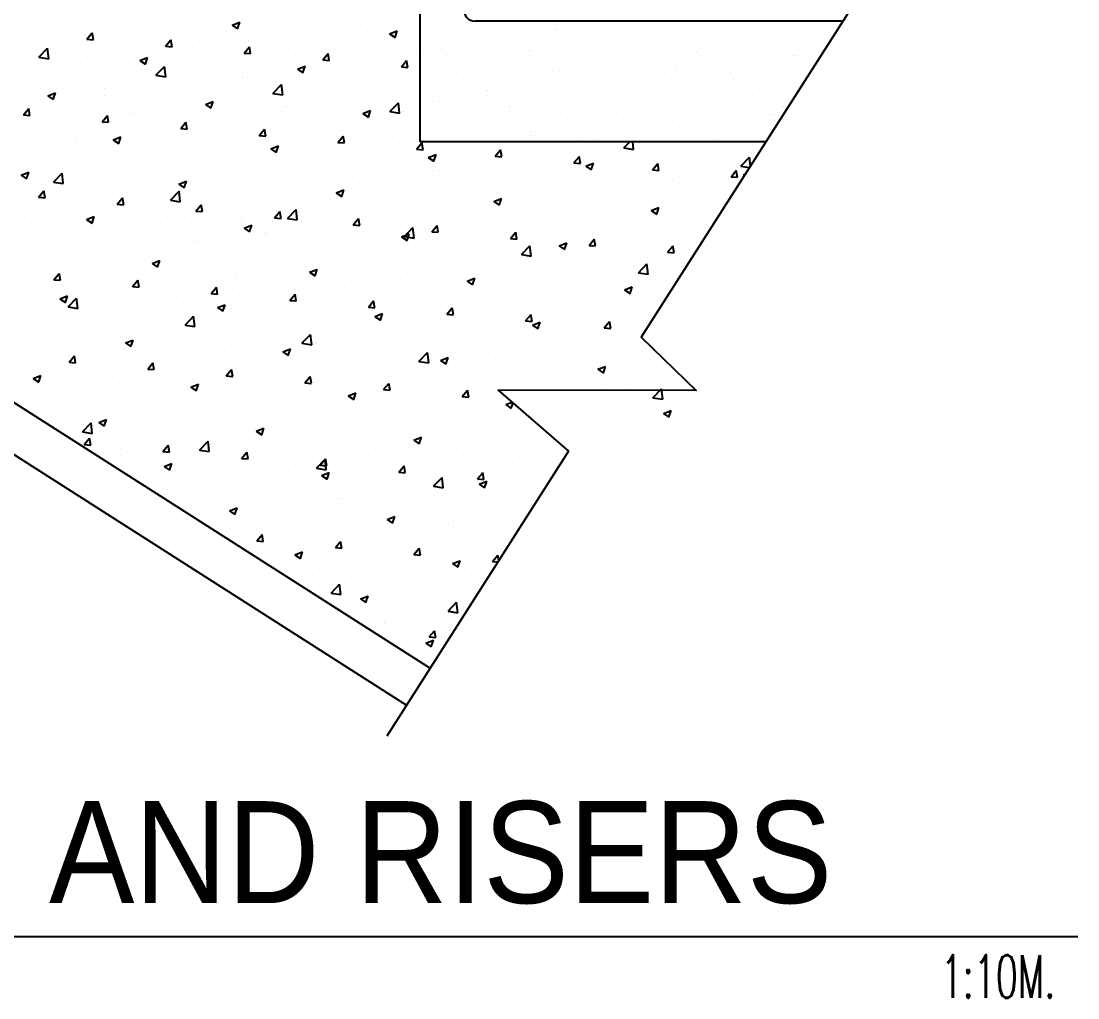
# Model space of a CAD drawing. Extents: x 417906 to 836305, y 43280 to 86914.
# Drawn here: x 418120.856 to 418123.447, y 43437.949 to 43440.345 of the extents above; entities that cross this region are included whole.
import ezdxf
from ezdxf.enums import TextEntityAlignment as Align

# ---------------------------------------------------------------- set-up
doc = ezdxf.new("R2010")
doc.units = 0
doc.header["$MEASUREMENT"] = 0
for name, color, linetype in [('Axisname', 6, 'CONTINUOUS'), ('DIM', 4, 'CONTINUOUS'), ('ELE', 3, 'CONTINUOUS'), ('ST-NO', 7, 'CONTINUOUS'), ('TXT1', 2, 'CONTINUOUS'), ('WALL', 6, 'CONTINUOUS')]:
    doc.layers.add(name, color=color, linetype=linetype)
doc.styles.add('ROMANS', font='ROMANS.shx', dxfattribs={"width": 0.6})
doc.styles.add('TTXT', font='swisse.ttf', dxfattribs={"width": 0.6})

# ---------------------------------------------------------------- blocks, each defined once
blk = doc.blocks.new('*X35')
at = {"layer": 'DIM', "color": 0}
for p, q in [((163.9654, 403.7116), (163.9654, 403.7116)), ((164.5288, 403.7032), (164.5638, 403.7166)), ((164.5288, 403.7032), (164.5537, 403.6864)), ((164.5537, 403.6864), (164.5638, 403.7167)), ((165.0228, 403.7017), (165.0228, 403.7017)), ((165.1168, 403.7037), (165.1168, 403.7037)), ((165.148, 403.7182), (165.148, 403.7182)), ((163.578, 403.6913), (163.578, 403.6913)), ((163.5849, 403.6607), (163.5849, 403.6607)), ((163.6738, 403.6615), (163.6738, 403.6615)), ((163.8417, 403.6959), (163.8417, 403.6959)), ((163.8666, 403.6384), (163.8907, 403.6672)), ((163.8965, 403.6359), (163.8907, 403.6672)), ((164.7071, 403.6601), (164.7071, 403.6601)), ((164.8571, 403.6662), (164.8571, 403.6662)), ((165.2474, 403.6631), (165.2824, 403.6766)), ((165.2474, 403.6631), (165.2723, 403.6463)), ((165.2722, 403.6464), (165.2824, 403.6766)), ((163.805, 403.6306), (163.805, 403.6306)), ((163.8666, 403.6384), (163.8965, 403.6358)), ((164.0719, 403.6193), (164.0719, 403.6193)), ((164.2252, 403.6071), (164.2493, 403.6358)), ((164.2252, 403.6071), (164.2551, 403.6044)), ((164.2551, 403.6045), (164.2493, 403.6359)), ((164.3388, 403.608), (164.3388, 403.608)), ((164.3925, 403.6187), (164.3925, 403.6187)), ((164.5177, 403.6352), (164.5177, 403.6352)), ((164.5838, 403.5757), (164.6079, 403.6044)), ((164.6045, 403.6342), (164.6045, 403.6342)), ((164.6137, 403.5731), (164.6079, 403.6045)), ((165.1111, 403.6134), (165.1111, 403.6134)), ((163.6481, 403.5568), (163.687, 403.5974)), ((163.6481, 403.5568), (163.6926, 403.5499)), ((163.6925, 403.5499), (163.687, 403.5974)), ((164.0768, 403.5771), (164.0768, 403.5771)), ((164.0881, 403.5615), (164.0881, 403.5615)), ((164.1087, 403.5419), (164.1437, 403.5553)), ((164.1336, 403.5252), (164.1437, 403.5554)), ((164.3478, 403.599), (164.3478, 403.599)), ((164.5838, 403.5757), (164.6137, 403.5731)), ((164.6057, 403.5967), (164.6057, 403.5967)), ((164.8195, 403.5634), (164.8195, 403.5634)), ((164.8726, 403.5855), (164.8726, 403.5855)), ((164.9425, 403.5443), (164.9666, 403.573)), ((164.9723, 403.5418), (164.9666, 403.5731)), ((165.1395, 403.5742), (165.1395, 403.5742)), ((165.3674, 403.5724), (165.3674, 403.5724)), ((163.7622, 403.5357), (163.7622, 403.5357)), ((163.8356, 403.5295), (163.8356, 403.5295)), ((163.8874, 403.5522), (163.8874, 403.5522)), ((164.1087, 403.5419), (164.1336, 403.5251)), ((164.1817, 403.474), (164.2207, 403.5146)), ((164.2262, 403.4672), (164.2206, 403.5147)), ((164.528, 403.5133), (164.528, 403.5133)), ((164.8273, 403.5018), (164.8623, 403.5153)), ((164.8521, 403.4851), (164.8623, 403.5154)), ((164.8913, 403.5045), (164.8913, 403.5045)), ((164.9425, 403.5443), (164.9724, 403.5417)), ((165.0165, 403.521), (165.0165, 403.521)), ((165.1107, 403.5372), (165.1107, 403.5372)), ((165.2058, 403.5459), (165.2058, 403.5459)), ((165.3011, 403.5129), (165.3252, 403.5417)), ((165.3011, 403.5129), (165.331, 403.5103)), ((165.331, 403.5104), (165.3252, 403.5417)), ((163.5789, 403.4943), (163.5789, 403.4943)), ((164.1817, 403.474), (164.2262, 403.4671)), ((164.2364, 403.4633), (164.2364, 403.4633)), ((164.5755, 403.4629), (164.5755, 403.4629)), ((164.5985, 403.4677), (164.5985, 403.4677)), ((164.8273, 403.5018), (164.8521, 403.4851)), ((164.851, 403.4997), (164.851, 403.4997)), ((165.231, 403.5037), (165.231, 403.5037)), ((163.9448, 403.4132), (163.9448, 403.4132)), ((164.261, 403.4215), (164.261, 403.4215)), ((164.3418, 403.4325), (164.3418, 403.4325)), ((164.3862, 403.438), (164.3862, 403.438)), ((164.7153, 403.3913), (164.7543, 403.4318)), ((164.7598, 403.3844), (164.7543, 403.4319)), ((164.9394, 403.4536), (164.9394, 403.4536)), ((163.6532, 403.3632), (163.6532, 403.3632)), ((163.6886, 403.3806), (163.7236, 403.3941)), ((163.6886, 403.3806), (163.7135, 403.3638)), ((163.7076, 403.3751), (163.7076, 403.3751)), ((163.7135, 403.3639), (163.7236, 403.3941)), ((163.8295, 403.363), (163.8295, 403.363)), ((163.9452, 403.3799), (163.9452, 403.3799)), ((163.9745, 403.3638), (163.9745, 403.3638)), ((164.0821, 403.395), (164.0821, 403.395)), ((164.6478, 403.4036), (164.6478, 403.4036)), ((164.7153, 403.3913), (164.7598, 403.3844)), ((165.1046, 403.3708), (165.1046, 403.3708)), ((165.3614, 403.406), (165.3614, 403.406)), ((163.5728, 403.3278), (163.5728, 403.3278)), ((163.5773, 403.2937), (163.6014, 403.3224)), ((163.6072, 403.2912), (163.6014, 403.3225)), ((163.6307, 403.3385), (163.6307, 403.3385)), ((163.7559, 403.355), (163.7559, 403.355)), ((164.2414, 403.3525), (164.2414, 403.3525)), ((164.3562, 403.3535), (164.3562, 403.3535)), ((164.4072, 403.3406), (164.4422, 403.354)), ((164.4072, 403.3406), (164.432, 403.3238)), ((164.432, 403.3239), (164.4422, 403.3541)), ((164.5083, 403.3412), (164.5083, 403.3412)), ((164.7753, 403.33), (164.7753, 403.33)), ((164.8449, 403.3333), (164.8449, 403.3333)), ((164.8849, 403.3237), (164.8849, 403.3237)), ((165.0422, 403.3187), (165.0422, 403.3187)), ((165.0743, 403.3487), (165.0743, 403.3487)), ((165.1257, 403.3005), (165.1607, 403.314)), ((165.1506, 403.2838), (165.1607, 403.314)), ((165.249, 403.3085), (165.2879, 403.3491)), ((165.2934, 403.3017), (165.2879, 403.3491)), ((163.5773, 403.2937), (163.6072, 403.2911)), ((163.813, 403.3079), (163.813, 403.3079)), ((163.936, 403.2623), (163.9601, 403.2911)), ((163.9658, 403.2598), (163.9601, 403.2911)), ((164.0646, 403.3035), (164.0646, 403.3035)), ((164.0799, 403.2966), (164.0799, 403.2966)), ((164.3357, 403.2661), (164.3357, 403.2661)), ((164.3469, 403.2854), (164.3469, 403.2854)), ((164.444, 403.2657), (164.444, 403.2657)), ((164.5924, 403.3013), (164.5924, 403.3013)), ((164.6138, 403.2741), (164.6138, 403.2741)), ((164.7598, 403.3073), (164.7598, 403.3073)), ((165.1257, 403.3005), (165.1506, 403.2838)), ((165.1303, 403.2786), (165.1303, 403.2786)), ((165.249, 403.3085), (165.2934, 403.3016)), ((165.3091, 403.3074), (165.3091, 403.3074)), ((163.773, 403.2534), (163.773, 403.2534)), ((163.936, 403.2623), (163.9658, 403.2597)), ((164.076, 403.2286), (164.076, 403.2286)), ((164.1295, 403.2243), (164.1295, 403.2243)), ((164.2546, 403.2408), (164.2546, 403.2408)), ((164.2946, 403.231), (164.3187, 403.2597)), ((164.2946, 403.231), (164.3245, 403.2284)), ((164.3245, 403.2284), (164.3187, 403.2598)), ((164.6532, 403.1996), (164.6773, 403.2283)), ((164.6831, 403.197), (164.6773, 403.2284)), ((164.8387, 403.2286), (164.8387, 403.2286)), ((164.8807, 403.2628), (164.8807, 403.2628)), ((165.1476, 403.2515), (165.1476, 403.2515)), ((165.3553, 403.2395), (165.3553, 403.2395)), ((163.8137, 403.1827), (163.8137, 403.1827)), ((163.8234, 403.1966), (163.8234, 403.1966)), ((163.9871, 403.1793), (164.0221, 403.1928)), ((163.9871, 403.1793), (164.0119, 403.1625)), ((164.0119, 403.1626), (164.0221, 403.1928)), ((164.5471, 403.1785), (164.5471, 403.1785)), ((164.6532, 403.1996), (164.6831, 403.197)), ((165.0118, 403.1682), (165.036, 403.1969)), ((165.0118, 403.1682), (165.0417, 403.1656)), ((165.0417, 403.1657), (165.0359, 403.197)), ((165.0986, 403.2043), (165.0986, 403.2043)), ((165.2586, 403.193), (165.2586, 403.193)), ((165.3837, 403.2095), (165.3837, 403.2095)), ((166.3162, 403.143), (166.3433, 403.1712)), ((166.3606, 403.1361), (166.3566, 403.1712)), ((163.6081, 403.1209), (163.6081, 403.1209)), ((163.6243, 403.1578), (163.6243, 403.1578)), ((164.2555, 403.1285), (164.2555, 403.1285)), ((164.5863, 403.1348), (164.5863, 403.1348)), ((164.7056, 403.1393), (164.7406, 403.1527)), ((164.7056, 403.1393), (164.7305, 403.1225)), ((164.7305, 403.1226), (164.7406, 403.1528)), ((164.7534, 403.1265), (164.7534, 403.1265)), ((164.8389, 403.1668), (164.8389, 403.1668)), ((164.9428, 403.1515), (164.9428, 403.1515)), ((165.3705, 403.1368), (165.3946, 403.1656)), ((165.3705, 403.1368), (165.4004, 403.1342)), ((165.4004, 403.1343), (165.3946, 403.1656)), ((165.7291, 403.1055), (165.7532, 403.1342)), ((165.759, 403.1029), (165.7532, 403.1343)), ((165.8614, 403.1426), (165.8614, 403.1426)), ((165.9844, 403.1305), (165.9844, 403.1305)), ((166.0719, 403.1202), (166.0719, 403.1202)), ((166.3162, 403.143), (166.3607, 403.1361)), ((166.3876, 403.1618), (166.3876, 403.1618)), ((166.6874, 403.1208), (166.6874, 403.1208)), ((163.875, 403.1096), (163.875, 403.1096)), ((163.9639, 403.0784), (163.9639, 403.0784)), ((164.142, 403.0984), (164.142, 403.0984)), ((164.3296, 403.0996), (164.3296, 403.0996)), ((164.4089, 403.0871), (164.4089, 403.0871)), ((164.6282, 403.1101), (164.6282, 403.1101)), ((164.6758, 403.0758), (164.6758, 403.0758)), ((165.3492, 403.0731), (165.3492, 403.0731)), ((165.4242, 403.0992), (165.4592, 403.1127)), ((165.4242, 403.0992), (165.4491, 403.0825)), ((165.449, 403.0825), (165.4592, 403.1127)), ((165.6017, 403.1051), (165.6017, 403.1051)), ((165.6929, 403.0804), (165.6929, 403.0804)), ((165.7291, 403.1055), (165.759, 403.1028)), ((165.7573, 403.0788), (165.7573, 403.0788)), ((165.8825, 403.0953), (165.8825, 403.0953)), ((166.0877, 403.0741), (166.1118, 403.1028)), ((166.0877, 403.0741), (166.1176, 403.0715)), ((166.1176, 403.0715), (166.1118, 403.1029)), ((166.1427, 403.0592), (166.1778, 403.0726)), ((166.1676, 403.0425), (166.1777, 403.0727)), ((166.3958, 403.0707), (166.3958, 403.0707)), ((166.4464, 403.0427), (166.4705, 403.0714)), ((166.4762, 403.0402), (166.4705, 403.0715)), ((166.6243, 403.0808), (166.6243, 403.0808)), ((166.8498, 403.0602), (166.8888, 403.1008)), ((166.881, 403.116), (166.881, 403.116)), ((166.8935, 403.0599), (166.8887, 403.1009)), ((163.5669, 403.0181), (163.6019, 403.0315)), ((163.5918, 403.0013), (163.6019, 403.0316)), ((163.6723, 403.0284), (163.6723, 403.0284)), ((163.7144, 402.987), (163.7533, 403.0275)), ((163.7588, 402.9801), (163.7533, 403.0276)), ((163.8173, 403.0301), (163.8173, 403.0301)), ((163.9979, 403.0271), (163.9979, 403.0271)), ((164.0699, 403.0621), (164.0699, 403.0621)), ((164.1231, 403.0436), (164.1231, 403.0436)), ((164.3125, 403.0685), (164.3125, 403.0685)), ((164.9427, 403.0645), (164.9427, 403.0645)), ((165.0925, 403.0379), (165.0925, 403.0379)), ((165.2096, 403.0533), (165.2096, 403.0533)), ((165.4013, 403.0304), (165.4013, 403.0304)), ((165.4416, 403.0372), (165.4416, 403.0372)), ((165.4765, 403.042), (165.4765, 403.042)), ((165.7434, 403.0307), (165.7434, 403.0307)), ((166.1427, 403.0592), (166.1676, 403.0424)), ((166.3646, 403.0433), (166.3646, 403.0433)), ((166.4464, 403.0427), (166.4763, 403.0401)), ((166.805, 403.0113), (166.8291, 403.0401)), ((166.8349, 403.0088), (166.8291, 403.0401)), ((166.8498, 403.0602), (166.8897, 403.054)), ((163.5669, 403.0181), (163.5918, 403.0013)), ((163.6822, 402.9855), (163.6822, 402.9855)), ((163.7144, 402.987), (163.7588, 402.9801)), ((164.2855, 402.978), (164.3205, 402.9914)), ((164.2855, 402.978), (164.3104, 402.9612)), ((164.3104, 402.9613), (164.3205, 402.9915)), ((164.8328, 403.0004), (164.8328, 403.0004)), ((165.1097, 402.9803), (165.1097, 402.9803)), ((165.127, 402.9958), (165.127, 402.9958)), ((165.2522, 403.0123), (165.2522, 403.0123)), ((165.8554, 402.9761), (165.8554, 402.9761)), ((166.0103, 403.0194), (166.0103, 403.0194)), ((166.1043, 403.0207), (166.1043, 403.0207)), ((166.1121, 403.0113), (166.1121, 403.0113)), ((166.2772, 403.0081), (166.2772, 403.0081)), ((166.3813, 402.9811), (166.3813, 402.9811)), ((166.5442, 402.9969), (166.5442, 402.9969)), ((166.5706, 403.006), (166.5706, 403.006)), ((166.805, 403.0113), (166.8349, 403.0087)), ((166.8111, 402.9856), (166.8111, 402.9856)), ((166.8613, 403.0191), (166.8695, 403.0223)), ((166.8613, 403.0191), (166.8656, 403.0162)), ((163.6467, 402.9176), (163.6708, 402.9464)), ((163.6766, 402.9151), (163.6708, 402.9464)), ((164.248, 402.9042), (164.2869, 402.9448)), ((164.2925, 402.8974), (164.2869, 402.9448)), ((164.3235, 402.9332), (164.3235, 402.9332)), ((164.5802, 402.9684), (164.5802, 402.9684)), ((164.6219, 402.9293), (164.6219, 402.9293)), ((164.8112, 402.9543), (164.8112, 402.9543)), ((164.8181, 402.9302), (164.8181, 402.9302)), ((165.0041, 402.938), (165.0391, 402.9514)), ((165.0041, 402.938), (165.0289, 402.9212)), ((165.0289, 402.9213), (165.0391, 402.9515)), ((165.5957, 402.9386), (165.5957, 402.9386)), ((165.8127, 402.9706), (165.8127, 402.9706)), ((166.2561, 402.9646), (166.2561, 402.9646)), ((163.6467, 402.9176), (163.6766, 402.915)), ((164.0053, 402.8862), (164.0294, 402.915)), ((164.0053, 402.8862), (164.0352, 402.8836)), ((164.0352, 402.8837), (164.0294, 402.915)), ((164.0638, 402.8957), (164.0638, 402.8957)), ((164.248, 402.9042), (164.2925, 402.8973)), ((164.364, 402.8549), (164.3881, 402.8836)), ((164.3938, 402.8523), (164.3881, 402.8837)), ((164.4967, 402.9129), (164.4967, 402.9129)), ((164.5265, 402.8802), (164.5265, 402.8802)), ((165.3431, 402.9066), (165.3431, 402.9066)), ((165.5211, 402.9206), (165.5211, 402.9206)), ((165.6258, 402.8816), (165.6258, 402.8816)), ((165.7226, 402.8979), (165.7576, 402.9114)), ((165.7226, 402.8979), (165.7475, 402.8811)), ((165.7475, 402.8812), (165.7576, 402.9114)), ((165.751, 402.8981), (165.751, 402.8981)), ((165.9403, 402.923), (165.9403, 402.923)), ((166.5868, 402.8957), (166.5868, 402.8957)), ((166.6182, 402.9144), (166.6182, 402.9144)), ((163.7777, 402.8541), (163.7777, 402.8541)), ((163.8113, 402.8637), (163.8113, 402.8637)), ((163.8654, 402.8167), (163.9004, 402.8302)), ((163.8664, 402.8299), (163.8664, 402.8299)), ((163.8903, 402.8), (163.9004, 402.8302)), ((163.9916, 402.8464), (163.9916, 402.8464)), ((164.0446, 402.8429), (164.0446, 402.8429)), ((164.1809, 402.8713), (164.1809, 402.8713)), ((164.2349, 402.8301), (164.2349, 402.8301)), ((164.3115, 402.8316), (164.3115, 402.8316)), ((164.364, 402.8549), (164.3938, 402.8523)), ((164.7226, 402.8235), (164.7467, 402.8522)), ((164.7525, 402.821), (164.7467, 402.8523)), ((164.7816, 402.8214), (164.8206, 402.862)), ((164.8261, 402.8146), (164.8206, 402.8621)), ((164.8267, 402.8339), (164.8267, 402.8339)), ((165.0864, 402.8714), (165.0864, 402.8714)), ((165.2295, 402.8705), (165.2295, 402.8705)), ((165.31, 402.84), (165.31, 402.84)), ((166.106, 402.8449), (166.106, 402.8449)), ((166.2952, 402.8457), (166.2952, 402.8457)), ((166.3586, 402.8769), (166.3586, 402.8769)), ((166.4412, 402.8579), (166.4762, 402.8713)), ((166.4412, 402.8579), (166.4661, 402.8411)), ((166.4661, 402.8412), (166.4762, 402.8714)), ((166.7549, 402.8504), (166.7549, 402.8504)), ((163.6162, 402.7983), (163.6162, 402.7983)), ((163.8654, 402.8167), (163.8903, 402.8)), ((163.8831, 402.787), (163.8831, 402.787)), ((164.5741, 402.8019), (164.5741, 402.8019)), ((164.5784, 402.8203), (164.5784, 402.8203)), ((164.584, 402.7767), (164.619, 402.7901)), ((164.6088, 402.76), (164.619, 402.7902)), ((164.7226, 402.8235), (164.7525, 402.8209)), ((164.7816, 402.8214), (164.8261, 402.8145)), ((164.8453, 402.809), (164.8453, 402.809)), ((164.9379, 402.8205), (164.9379, 402.8205)), ((164.9955, 402.7986), (164.9955, 402.7986)), ((165.0812, 402.7921), (165.1053, 402.8208)), ((165.0812, 402.7921), (165.1111, 402.7895)), ((165.1111, 402.7896), (165.1053, 402.8209)), ((165.1122, 402.7978), (165.1122, 402.7978)), ((165.1207, 402.8151), (165.1207, 402.8151)), ((165.3791, 402.7865), (165.3791, 402.7865)), ((165.4399, 402.7607), (165.464, 402.7895)), ((165.4697, 402.7582), (165.4639, 402.7895)), ((165.8493, 402.8097), (165.8493, 402.8097)), ((166.0036, 402.7956), (166.0036, 402.7956)), ((166.2497, 402.7839), (166.2497, 402.7839)), ((166.4391, 402.8088), (166.4391, 402.8088)), ((163.9433, 402.7801), (163.9433, 402.7801)), ((164.15, 402.7757), (164.15, 402.7757)), ((164.3174, 402.7667), (164.3174, 402.7667)), ((164.4169, 402.7644), (164.4169, 402.7644)), ((164.584, 402.7767), (164.6088, 402.7599)), ((164.6463, 402.7704), (164.6463, 402.7704)), ((164.6797, 402.7571), (164.6797, 402.7571)), ((164.6838, 402.7532), (164.6838, 402.7532)), ((164.9507, 402.7419), (164.9507, 402.7419)), ((165.3025, 402.7367), (165.3375, 402.7501)), ((165.3025, 402.7367), (165.3274, 402.7199)), ((165.3152, 402.7387), (165.3542, 402.7793)), ((165.3152, 402.7387), (165.3597, 402.7318)), ((165.3274, 402.7199), (165.3375, 402.7502)), ((165.337, 402.7402), (165.337, 402.7402)), ((165.3597, 402.7318), (165.3542, 402.7793)), ((165.4399, 402.7607), (165.4697, 402.7581)), ((165.5896, 402.7722), (165.5896, 402.7722)), ((165.6461, 402.7752), (165.6461, 402.7752)), ((165.712, 402.7456), (165.712, 402.7456)), ((165.7985, 402.7294), (165.8226, 402.7581)), ((165.8284, 402.7268), (165.8226, 402.7582)), ((165.913, 402.7639), (165.913, 402.7639)), ((166.1246, 402.7674), (166.1246, 402.7674)), ((166.1799, 402.7526), (166.1799, 402.7526)), ((166.4468, 402.7414), (166.4468, 402.7414)), ((166.6122, 402.7479), (166.6122, 402.7479)), ((163.6517, 402.73), (163.6517, 402.73)), ((163.8052, 402.6972), (163.8052, 402.6972)), ((164.0577, 402.7292), (164.0577, 402.7292)), ((164.3547, 402.7204), (164.3547, 402.7204)), ((164.3652, 402.7156), (164.3652, 402.7156)), ((164.4903, 402.7321), (164.4903, 402.7321)), ((165.0803, 402.705), (165.0803, 402.705)), ((165.2177, 402.7306), (165.2177, 402.7306)), ((165.4204, 402.6955), (165.4204, 402.6955)), ((165.4846, 402.7193), (165.4846, 402.7193)), ((165.6194, 402.7009), (165.6194, 402.7009)), ((165.7515, 402.708), (165.7515, 402.708)), ((165.7985, 402.7294), (165.8284, 402.7268)), ((165.8088, 402.7258), (165.8088, 402.7258)), ((165.8489, 402.6559), (165.8878, 402.6965)), ((165.8933, 402.6491), (165.8878, 402.6966)), ((166.0184, 402.6968), (166.0184, 402.6968)), ((166.0211, 402.6966), (166.0561, 402.71)), ((166.0211, 402.6966), (166.046, 402.6798)), ((166.0459, 402.6799), (166.0561, 402.7101)), ((166.1571, 402.698), (166.1812, 402.7267)), ((166.1571, 402.698), (166.187, 402.6954)), ((166.187, 402.6954), (166.1812, 402.7268)), ((166.2853, 402.6855), (166.2853, 402.6855)), ((166.3525, 402.7105), (166.3525, 402.7105)), ((166.5157, 402.6666), (166.5398, 402.6953)), ((166.5456, 402.6641), (166.5398, 402.6954)), ((163.86, 402.6491), (163.86, 402.6491)), ((164.0494, 402.6741), (164.0494, 402.6741)), ((164.0631, 402.6703), (164.0631, 402.6703)), ((164.8206, 402.6675), (164.8206, 402.6675)), ((165.1288, 402.6455), (165.1288, 402.6455)), ((165.1785, 402.6428), (165.1785, 402.6428)), ((165.4943, 402.6844), (165.4943, 402.6844)), ((165.8432, 402.6432), (165.8432, 402.6432)), ((165.8489, 402.6559), (165.8933, 402.649)), ((166.0999, 402.6784), (166.0999, 402.6784)), ((166.5157, 402.6666), (166.5456, 402.664)), ((166.5522, 402.6742), (166.5522, 402.6742)), ((166.6233, 402.6532), (166.6233, 402.6532)), ((163.6782, 402.6), (163.6782, 402.6)), ((163.7349, 402.6327), (163.7349, 402.6327)), ((163.7715, 402.6203), (163.7715, 402.6203)), ((163.9451, 402.5887), (163.9451, 402.5887)), ((164.1638, 402.6154), (164.1989, 402.6289)), ((164.1638, 402.6154), (164.1887, 402.5987)), ((164.1887, 402.5987), (164.1988, 402.6289)), ((164.3114, 402.6003), (164.3114, 402.6003)), ((164.5681, 402.6355), (164.5681, 402.6355)), ((164.8372, 402.5954), (164.8372, 402.5954)), ((164.8639, 402.6014), (164.8639, 402.6014)), ((164.8824, 402.5754), (164.9174, 402.5888)), ((164.9073, 402.5587), (164.9174, 402.5889)), ((164.9891, 402.6179), (164.9891, 402.6179)), ((165.5835, 402.6058), (165.5835, 402.6058)), ((166.3076, 402.6116), (166.3076, 402.6116)), ((166.3825, 402.5732), (166.4214, 402.6137)), ((166.4269, 402.5663), (166.4214, 402.6138)), ((166.5662, 402.5974), (166.5662, 402.5974)), ((163.7161, 402.5415), (163.7402, 402.5703)), ((163.7161, 402.5415), (163.746, 402.5389)), ((163.746, 402.539), (163.7402, 402.5703)), ((164.0517, 402.5628), (164.0517, 402.5628)), ((164.212, 402.5774), (164.212, 402.5774)), ((164.4789, 402.5662), (164.4789, 402.5662)), ((164.5457, 402.5454), (164.5457, 402.5454)), ((164.5482, 402.5599), (164.5482, 402.5599)), ((164.7458, 402.5549), (164.7458, 402.5549)), ((164.8824, 402.5754), (164.9073, 402.5586)), ((165.0128, 402.5436), (165.0128, 402.5436)), ((165.331, 402.5737), (165.331, 402.5737)), ((165.601, 402.5353), (165.636, 402.5488)), ((165.6258, 402.5186), (165.636, 402.5489)), ((165.993, 402.5702), (165.993, 402.5702)), ((166.1182, 402.5867), (166.1182, 402.5867)), ((166.2746, 402.5474), (166.2746, 402.5474)), ((166.3464, 402.544), (166.3464, 402.544)), ((166.3825, 402.5732), (166.4269, 402.5663)), ((163.7991, 402.5308), (163.7991, 402.5308)), ((164.0747, 402.5102), (164.0988, 402.5389)), ((164.0747, 402.5102), (164.1046, 402.5075)), ((164.1046, 402.5076), (164.0988, 402.5389)), ((164.2336, 402.5184), (164.2336, 402.5184)), ((164.2541, 402.4953), (164.2541, 402.4953)), ((164.3588, 402.5349), (164.3588, 402.5349)), ((164.4333, 402.4788), (164.4574, 402.5075)), ((164.4632, 402.4762), (164.4574, 402.5076)), ((164.8145, 402.501), (164.8145, 402.501)), ((165.0742, 402.5385), (165.0742, 402.5385)), ((165.2797, 402.5323), (165.2797, 402.5323)), ((165.4879, 402.5037), (165.4879, 402.5037)), ((165.5466, 402.521), (165.5466, 402.521)), ((165.601, 402.5353), (165.6258, 402.5186)), ((165.6773, 402.5286), (165.6773, 402.5286)), ((165.8135, 402.5098), (165.8135, 402.5098)), ((165.983, 402.4973), (165.983, 402.4973)), ((166.0804, 402.4985), (166.0804, 402.4985)), ((166.0938, 402.512), (166.0938, 402.512)), ((166.3195, 402.4953), (166.3546, 402.5087)), ((166.3195, 402.4953), (166.3444, 402.4785)), ((166.3444, 402.4786), (166.3545, 402.5088)), ((163.7285, 402.4519), (163.7285, 402.4519)), ((163.7437, 402.4542), (163.7787, 402.4676)), ((163.7437, 402.4542), (163.7686, 402.4374)), ((163.7686, 402.4375), (163.7787, 402.4677)), ((163.7807, 402.4171), (163.8196, 402.4577)), ((163.8251, 402.4103), (163.8196, 402.4578)), ((163.9179, 402.4769), (163.9179, 402.4769)), ((163.9625, 402.4453), (163.9625, 402.4453)), ((164.4333, 402.4788), (164.4632, 402.4762)), ((164.562, 402.469), (164.562, 402.469)), ((164.792, 402.4474), (164.8161, 402.4761)), ((164.792, 402.4474), (164.8219, 402.4448)), ((164.8218, 402.4449), (164.8161, 402.4762)), ((165.0469, 402.4456), (165.0469, 402.4456)), ((165.1506, 402.416), (165.1747, 402.4448)), ((165.1805, 402.4135), (165.1747, 402.4448)), ((165.3627, 402.4872), (165.3627, 402.4872)), ((165.6914, 402.4473), (165.6914, 402.4473)), ((165.8371, 402.4768), (165.8371, 402.4768)), ((166.3473, 402.4872), (166.3473, 402.4872)), ((166.4918, 402.456), (166.4918, 402.456)), ((163.6033, 402.4355), (163.6033, 402.4355)), ((163.7807, 402.4171), (163.8251, 402.4102)), ((164.0456, 402.3963), (164.0456, 402.3963)), ((164.3053, 402.4338), (164.3053, 402.4338)), ((164.4623, 402.4141), (164.4973, 402.4276)), ((164.4623, 402.4141), (164.4872, 402.3973)), ((164.4872, 402.3974), (164.4973, 402.4276)), ((164.7324, 402.4042), (164.7324, 402.4042)), ((164.8576, 402.4207), (164.8576, 402.4207)), ((165.1506, 402.416), (165.1805, 402.4134)), ((165.3249, 402.4073), (165.3249, 402.4073)), ((165.3998, 402.3972), (165.3998, 402.3972)), ((165.5092, 402.3846), (165.5333, 402.4134)), ((165.5391, 402.3821), (165.5333, 402.4134)), ((165.5774, 402.4393), (165.5774, 402.4393)), ((166.176, 402.4144), (166.176, 402.4144)), ((166.3944, 402.4376), (166.3944, 402.4376)), ((163.6709, 402.3952), (163.6709, 402.3952)), ((163.793, 402.3643), (163.793, 402.3643)), ((164.3143, 402.3344), (164.3532, 402.375)), ((164.3587, 402.3275), (164.3532, 402.375)), ((164.4166, 402.3626), (164.4166, 402.3626)), ((165.0682, 402.3721), (165.0682, 402.3721)), ((165.1809, 402.3741), (165.2159, 402.3875)), ((165.1809, 402.3741), (165.2057, 402.3573)), ((165.2057, 402.3574), (165.2159, 402.3876)), ((165.5092, 402.3846), (165.5391, 402.382)), ((165.8615, 402.373), (165.8615, 402.373)), ((165.8679, 402.3533), (165.892, 402.382)), ((165.8679, 402.3533), (165.8977, 402.3507)), ((165.8977, 402.3507), (165.892, 402.3821)), ((165.8994, 402.334), (165.9344, 402.3475)), ((165.9243, 402.3173), (165.9344, 402.3475)), ((165.9867, 402.3895), (165.9867, 402.3895)), ((166.1028, 402.3875), (166.1028, 402.3875)), ((166.2265, 402.3219), (166.2506, 402.3506)), ((166.2564, 402.3193), (166.2506, 402.3507)), ((166.3403, 402.3776), (166.3403, 402.3776)), ((163.5808, 402.3445), (163.5808, 402.3445)), ((163.8477, 402.3332), (163.8477, 402.3332)), ((164.1021, 402.3212), (164.1021, 402.3212)), ((164.1147, 402.3219), (164.1147, 402.3219)), ((164.2273, 402.3377), (164.2273, 402.3377)), ((164.3143, 402.3344), (164.3588, 402.3275)), ((164.3816, 402.3107), (164.3816, 402.3107)), ((164.5559, 402.3026), (164.5559, 402.3026)), ((164.6485, 402.2994), (164.6485, 402.2994)), ((164.8085, 402.3346), (164.8085, 402.3346)), ((165.1082, 402.3472), (165.1082, 402.3472)), ((165.3564, 402.3065), (165.3564, 402.3065)), ((165.5457, 402.3314), (165.5457, 402.3314)), ((165.8112, 402.3375), (165.8112, 402.3375)), ((165.831, 402.3103), (165.831, 402.3103)), ((165.8994, 402.334), (165.9243, 402.3173)), ((166.0878, 402.3456), (166.0878, 402.3456)), ((166.2265, 402.3219), (166.2564, 402.3193)), ((163.597, 402.2547), (163.597, 402.2547)), ((163.6863, 402.2773), (163.6863, 402.2773)), ((163.7863, 402.2797), (163.7863, 402.2797)), ((163.9532, 402.2661), (163.9532, 402.2661)), ((164.0422, 402.2529), (164.0772, 402.2663)), ((164.0422, 402.2529), (164.0671, 402.2361)), ((164.067, 402.2361), (164.0772, 402.2664)), ((164.2201, 402.2548), (164.2201, 402.2548)), ((164.2992, 402.2674), (164.2992, 402.2674)), ((164.8166, 402.2971), (164.8166, 402.2971)), ((164.8479, 402.2516), (164.8869, 402.2922)), ((164.8479, 402.2516), (164.8924, 402.2447)), ((164.8924, 402.2448), (164.8868, 402.2923)), ((164.9154, 402.2881), (164.9154, 402.2881)), ((165.1823, 402.2768), (165.1823, 402.2768)), ((165.2312, 402.29), (165.2312, 402.29)), ((165.4492, 402.2656), (165.4492, 402.2656)), ((165.5196, 402.2874), (165.5196, 402.2874)), ((165.5713, 402.2729), (165.5713, 402.2729)), ((165.7161, 402.2543), (165.7161, 402.2543)), ((166.3603, 402.2588), (166.3603, 402.2588)), ((164.0395, 402.2299), (164.0395, 402.2299)), ((164.487, 402.2435), (164.487, 402.2435)), ((164.525, 402.247), (164.525, 402.247)), ((164.6009, 402.207), (164.6009, 402.207)), ((164.726, 402.2235), (164.726, 402.2235)), ((164.7539, 402.2322), (164.7539, 402.2322)), ((164.7608, 402.2128), (164.7958, 402.2263)), ((164.7608, 402.2128), (164.7856, 402.196)), ((164.7856, 402.1961), (164.7958, 402.2263)), ((164.9154, 402.2484), (164.9154, 402.2484)), ((165.0208, 402.2209), (165.0208, 402.2209)), ((165.0621, 402.2056), (165.0621, 402.2056)), ((165.228, 402.2374), (165.228, 402.2374)), ((165.2877, 402.2097), (165.2877, 402.2097)), ((165.3188, 402.2408), (165.3188, 402.2408)), ((165.3815, 402.1689), (165.4205, 402.2094)), ((165.426, 402.162), (165.4205, 402.2095)), ((166.2499, 402.2317), (166.2499, 402.2317)), ((166.2937, 402.2125), (166.2937, 402.2125)), ((166.3342, 402.2111), (166.3342, 402.2111)), ((163.7855, 402.1654), (163.8096, 402.1942)), ((163.7855, 402.1654), (163.8153, 402.1628)), ((163.7869, 402.1979), (163.7869, 402.1979)), ((163.8153, 402.1629), (163.8095, 402.1942)), ((164.1441, 402.1341), (164.1682, 402.1628)), ((164.174, 402.1315), (164.1682, 402.1629)), ((164.2334, 402.197), (164.2334, 402.197)), ((164.2851, 402.1654), (164.2851, 402.1654)), ((164.8024, 402.1682), (164.8024, 402.1682)), ((164.9364, 402.1873), (164.9364, 402.1873)), ((165.3815, 402.1689), (165.426, 402.162)), ((165.4793, 402.1728), (165.5143, 402.1862)), ((165.4793, 402.1728), (165.5042, 402.156)), ((165.5042, 402.1561), (165.5143, 402.1863)), ((165.5546, 402.1984), (165.5546, 402.1984)), ((165.73, 402.1758), (165.73, 402.1758)), ((165.8215, 402.1871), (165.8215, 402.1871)), ((165.8551, 402.1922), (165.8551, 402.1922)), ((166.3554, 402.1646), (166.3554, 402.1646)), ((163.9418, 402.1469), (163.9418, 402.1469)), ((163.9706, 402.124), (163.9706, 402.124)), ((164.0957, 402.1405), (164.0957, 402.1405)), ((164.1441, 402.1341), (164.174, 402.1314)), ((164.5027, 402.1027), (164.5268, 402.1314)), ((164.5326, 402.1001), (164.5268, 402.1315)), ((164.5498, 402.1361), (164.5498, 402.1361)), ((164.6448, 402.1373), (164.6448, 402.1373)), ((165.2248, 402.1093), (165.2248, 402.1093)), ((165.4142, 402.1342), (165.4142, 402.1342)), ((165.7105, 402.1124), (165.7105, 402.1124)), ((165.825, 402.1439), (165.825, 402.1439)), ((166.1979, 402.1327), (166.2329, 402.1462)), ((166.1979, 402.1327), (166.2228, 402.1159)), ((166.2227, 402.116), (166.2329, 402.1462)), ((163.6221, 402.0916), (163.6571, 402.105)), ((163.6221, 402.0916), (163.6469, 402.0748)), ((163.6469, 402.0749), (163.6571, 402.1051)), ((163.6502, 402.0969), (163.6502, 402.0969)), ((163.6548, 402.0825), (163.6548, 402.0825)), ((163.7483, 402.0791), (163.7483, 402.0791)), ((164.0152, 402.0678), (164.0152, 402.0678)), ((164.0334, 402.0635), (164.0334, 402.0635)), ((164.2931, 402.1009), (164.2931, 402.1009)), ((164.3406, 402.0515), (164.3757, 402.065)), ((164.3532, 402.0872), (164.3532, 402.0872)), ((164.3655, 402.0348), (164.3756, 402.0651)), ((164.5027, 402.1027), (164.5326, 402.1001)), ((164.8613, 402.0713), (164.8854, 402.1)), ((164.8613, 402.0713), (164.8912, 402.0687)), ((164.8912, 402.0688), (164.8854, 402.1001)), ((165.0997, 402.0928), (165.0997, 402.0928)), ((165.22, 402.0399), (165.2441, 402.0687)), ((165.2498, 402.0374), (165.2441, 402.0687)), ((165.3127, 402.0744), (165.3127, 402.0744)), ((165.419, 402.0624), (165.419, 402.0624)), ((165.5653, 402.1064), (165.5653, 402.1064)), ((166.2287, 402.0615), (166.2287, 402.0615)), ((166.3539, 402.078), (166.3539, 402.078)), ((166.5433, 402.103), (166.5433, 402.103)), ((166.5878, 402.0822), (166.5878, 402.0822)), ((163.7809, 402.0314), (163.7809, 402.0314)), ((164.0616, 402.0372), (164.0616, 402.0372)), ((164.2821, 402.0565), (164.2821, 402.0565)), ((164.3406, 402.0515), (164.3655, 402.0348)), ((164.549, 402.0452), (164.549, 402.0452)), ((164.5945, 402.0263), (164.5945, 402.0263)), ((164.7839, 402.0512), (164.7839, 402.0512)), ((164.8159, 402.034), (164.8159, 402.034)), ((165.056, 402.0392), (165.056, 402.0392)), ((165.0592, 402.0115), (165.0942, 402.0249)), ((165.0592, 402.0115), (165.0841, 401.9947)), ((165.0828, 402.0227), (165.0828, 402.0227)), ((165.0841, 401.9948), (165.0942, 402.025)), ((165.1274, 402.0123), (165.1274, 402.0123)), ((165.22, 402.0399), (165.2499, 402.0373)), ((165.3497, 402.0114), (165.3497, 402.0114)), ((165.5786, 402.0086), (165.6027, 402.0373)), ((165.6085, 402.006), (165.6027, 402.0373)), ((166.3282, 402.0447), (166.3282, 402.0447)), ((166.4488, 402.0033), (166.4877, 402.0439)), ((166.4932, 401.9965), (166.4877, 402.044)), ((163.77, 401.9871), (163.77, 401.9871)), ((164.1536, 401.9682), (164.1536, 401.9682)), ((164.4693, 402.0098), (164.4693, 402.0098)), ((164.5438, 401.9697), (164.5438, 401.9697)), ((164.7963, 402.0017), (164.7963, 402.0017)), ((164.8358, 401.9623), (164.8358, 401.9623)), ((165.5786, 402.0086), (165.6085, 402.0059)), ((165.5984, 401.9786), (165.5984, 401.9786)), ((165.6166, 402.0001), (165.6166, 402.0001)), ((165.7236, 401.995), (165.7236, 401.995)), ((165.7778, 401.9715), (165.8067, 401.9826)), ((165.7778, 401.9715), (165.8026, 401.9547)), ((165.8026, 401.9548), (165.8108, 401.9791)), ((166.4174, 401.9663), (166.4174, 401.9663)), ((166.4488, 402.0033), (166.4932, 401.9964)), ((166.5647, 401.9643), (166.5647, 401.9643)), ((163.839, 401.9268), (163.839, 401.9268)), ((163.9642, 401.9433), (163.9642, 401.9433)), ((164.287, 401.9345), (164.287, 401.9345)), ((165.2827, 401.937), (165.2827, 401.937)), ((165.5592, 401.94), (165.5592, 401.94)), ((166.4963, 401.9314), (166.5313, 401.9449)), ((166.4963, 401.9314), (166.5212, 401.9146)), ((166.5212, 401.9147), (166.5313, 401.9449)), ((163.847, 401.8473), (163.8859, 401.8879)), ((163.8914, 401.8405), (163.8859, 401.888)), ((163.9205, 401.8903), (163.9555, 401.9037)), ((163.9205, 401.8903), (163.9454, 401.8735)), ((163.9454, 401.8736), (163.9555, 401.9038)), ((164.0273, 401.897), (164.0273, 401.897)), ((164.5442, 401.9122), (164.5442, 401.9122)), ((164.9681, 401.8956), (164.9681, 401.8956)), ((165.0499, 401.8727), (165.0499, 401.8727)), ((165.0933, 401.9121), (165.0933, 401.9121)), ((165.3066, 401.908), (165.3066, 401.908)), ((166.4117, 401.9058), (166.4117, 401.9058)), ((163.7748, 401.865), (163.7748, 401.865)), ((163.847, 401.8473), (163.8914, 401.8404)), ((163.8548, 401.7893), (163.8789, 401.8181)), ((163.8847, 401.7868), (163.8789, 401.8181)), ((164.2526, 401.8622), (164.2526, 401.8622)), ((164.463, 401.8291), (164.463, 401.8291)), ((164.6391, 401.8502), (164.6741, 401.8637)), ((164.6391, 401.8502), (164.664, 401.8335)), ((164.6523, 401.854), (164.6523, 401.854)), ((164.664, 401.8335), (164.6741, 401.8637)), ((164.7902, 401.8353), (164.7902, 401.8353)), ((165.3577, 401.8102), (165.3927, 401.8236)), ((165.3825, 401.7935), (165.3927, 401.8237)), ((165.7814, 401.8228), (165.7814, 401.8228)), ((163.8548, 401.7893), (163.8847, 401.7867)), ((163.9178, 401.8123), (163.9178, 401.8123)), ((163.961, 401.8121), (163.961, 401.8121)), ((164.022, 401.771), (164.022, 401.771)), ((164.1847, 401.801), (164.1847, 401.801)), ((164.2135, 401.758), (164.2376, 401.7867)), ((164.2433, 401.7554), (164.2376, 401.7868)), ((164.3378, 401.8126), (164.3378, 401.8126)), ((164.3806, 401.7646), (164.4195, 401.8051)), ((164.425, 401.7577), (164.4195, 401.8052)), ((164.4516, 401.7897), (164.4516, 401.7897)), ((164.5377, 401.8033), (164.5377, 401.8033)), ((164.7185, 401.7785), (164.7185, 401.7785)), ((165.3577, 401.8102), (165.3825, 401.7934)), ((165.4669, 401.7814), (165.4669, 401.7814)), ((165.5531, 401.7735), (165.5531, 401.7735)), ((165.5921, 401.7978), (165.5921, 401.7978)), ((165.6899, 401.8141), (165.6899, 401.8141)), ((165.8128, 401.811), (165.8128, 401.811)), ((164.0213, 401.7306), (164.0213, 401.7306)), ((164.0232, 401.7451), (164.0232, 401.7451)), ((164.2135, 401.758), (164.2433, 401.7553)), ((164.281, 401.768), (164.281, 401.768)), ((164.2901, 401.7338), (164.2901, 401.7338)), ((164.3806, 401.7646), (164.425, 401.7577)), ((164.5571, 401.7226), (164.5571, 401.7226)), ((164.5721, 401.7266), (164.5962, 401.7553)), ((164.5721, 401.7266), (164.602, 401.724)), ((164.602, 401.724), (164.5962, 401.7554)), ((164.9142, 401.6818), (164.9531, 401.7224)), ((164.9307, 401.6952), (164.9548, 401.7239)), ((164.9587, 401.675), (164.9531, 401.7224)), ((164.9606, 401.6927), (164.9548, 401.724)), ((164.9855, 401.7672), (164.9855, 401.7672)), ((165.1511, 401.7398), (165.1511, 401.7398)), ((165.2524, 401.7559), (165.2524, 401.7559)), ((165.3006, 401.7415), (165.3006, 401.7415)), ((165.3983, 401.7641), (165.3983, 401.7641)), ((165.5193, 401.7446), (165.5193, 401.7446)), ((165.7862, 401.7333), (165.7862, 401.7333)), ((164.219, 401.689), (164.254, 401.7024)), ((164.219, 401.689), (164.2439, 401.6722)), ((164.2438, 401.6723), (164.254, 401.7025)), ((164.824, 401.7113), (164.824, 401.7113)), ((164.8366, 401.6984), (164.8366, 401.6984)), ((164.9142, 401.6818), (164.9587, 401.6749)), ((164.9307, 401.6952), (164.9606, 401.6926)), ((164.9618, 401.7149), (164.9618, 401.7149)), ((165.0438, 401.7063), (165.0438, 401.7063)), ((165.0909, 401.7), (165.0909, 401.7)), ((165.1067, 401.714), (165.1067, 401.714)), ((165.2894, 401.6638), (165.3135, 401.6926)), ((165.3192, 401.6613), (165.3134, 401.6926)), ((165.3578, 401.6887), (165.3578, 401.6887)), ((165.6247, 401.6775), (165.6247, 401.6775)), ((165.8097, 401.7043), (165.8097, 401.7043)), ((164.3314, 401.6319), (164.3314, 401.6319)), ((164.5208, 401.6568), (164.5208, 401.6568)), ((164.5316, 401.6368), (164.5316, 401.6368)), ((164.7841, 401.6688), (164.7841, 401.6688)), ((164.8151, 401.664), (164.8151, 401.664)), ((164.9376, 401.6489), (164.9726, 401.6624)), ((164.9376, 401.6489), (164.9624, 401.6322)), ((164.9624, 401.6322), (164.9725, 401.6624)), ((165.2894, 401.6638), (165.3192, 401.6612)), ((165.4478, 401.599), (165.4868, 401.6396)), ((165.4923, 401.5922), (165.4868, 401.6397)), ((165.5181, 401.6543), (165.5181, 401.6543)), ((165.648, 401.6325), (165.6721, 401.6612)), ((165.648, 401.6325), (165.6779, 401.6298)), ((165.6499, 401.6256), (165.6499, 401.6256)), ((165.6779, 401.6299), (165.6721, 401.6613)), ((165.8067, 401.6446), (165.8067, 401.6446)), ((165.8916, 401.6662), (165.8916, 401.6662)), ((165.9657, 401.6671), (165.9657, 401.6671)), ((164.2063, 401.6154), (164.2063, 401.6154)), ((164.2749, 401.6016), (164.2749, 401.6016)), ((164.5235, 401.6139), (164.5235, 401.6139)), ((165.2265, 401.6042), (165.2265, 401.6042)), ((165.3354, 401.5842), (165.3354, 401.5842)), ((165.4478, 401.599), (165.4923, 401.5921)), ((165.4605, 401.6006), (165.4605, 401.6006)), ((165.547, 401.6071), (165.547, 401.6071)), ((165.6561, 401.6089), (165.6911, 401.6223)), ((165.6561, 401.6089), (165.681, 401.5921)), ((165.681, 401.5922), (165.6911, 401.6224)), ((164.2319, 401.5638), (164.2319, 401.5638)), ((164.3522, 401.5356), (164.3522, 401.5356)), ((164.9349, 401.5542), (164.9349, 401.5542)), ((165.0196, 401.5426), (165.0196, 401.5426)), ((165.0378, 401.5399), (165.0378, 401.5399)), ((165.2945, 401.5751), (165.2945, 401.5751)), ((164.5174, 401.4877), (164.5524, 401.5011)), ((164.5174, 401.4877), (164.5423, 401.4709)), ((164.5423, 401.471), (164.5524, 401.5012)), ((164.6191, 401.5243), (164.6191, 401.5243)), ((164.6433, 401.5041), (164.6433, 401.5041)), ((164.7051, 401.5012), (164.7051, 401.5012)), ((164.7781, 401.5024), (164.7781, 401.5024)), ((164.8302, 401.5176), (164.8302, 401.5176)), ((164.886, 401.513), (164.886, 401.513)), ((165.1529, 401.5017), (165.1529, 401.5017)), ((165.4198, 401.4905), (165.4198, 401.4905)), ((164.3893, 401.4596), (164.3893, 401.4596)), ((164.5255, 401.4704), (164.5255, 401.4704)), ((165.236, 401.4476), (165.271, 401.4611)), ((165.236, 401.4476), (165.2609, 401.4308)), ((165.2609, 401.4309), (165.271, 401.4611)), ((165.5409, 401.4406), (165.5409, 401.4406)), ((165.6867, 401.4792), (165.6867, 401.4792)), ((165.7091, 401.4793), (165.7091, 401.4793)), ((165.8006, 401.4781), (165.8006, 401.4781)), ((165.8341, 401.4699), (165.8341, 401.4699)), ((165.2038, 401.3869), (165.2038, 401.3869)), ((165.2884, 401.4086), (165.2884, 401.4086)), ((165.329, 401.4034), (165.329, 401.4034)), ((165.4175, 401.4292), (165.4175, 401.4292)), ((165.5184, 401.4284), (165.5184, 401.4284)), ((164.6415, 401.3505), (164.6656, 401.3792)), ((164.6415, 401.3505), (164.6714, 401.3479)), ((164.6713, 401.3479), (164.6656, 401.3793)), ((164.772, 401.3359), (164.772, 401.3359)), ((164.8881, 401.3454), (164.8881, 401.3454)), ((165.0001, 401.3191), (165.0242, 401.3478)), ((165.03, 401.3166), (165.0242, 401.3479)), ((165.0317, 401.3734), (165.0317, 401.3734)), ((165.1259, 401.3792), (165.1259, 401.3792)), ((164.6987, 401.3204), (164.6987, 401.3204)), ((164.8159, 401.2864), (164.8509, 401.2998)), ((164.8343, 401.3291), (164.8343, 401.3291)), ((164.8408, 401.2696), (164.8509, 401.2999)), ((165.0001, 401.3191), (165.03, 401.3165)), ((165.3587, 401.2877), (165.3828, 401.3165)), ((165.3587, 401.2877), (165.3886, 401.2851)), ((165.3886, 401.2852), (165.3828, 401.3165)), ((164.7886, 401.2575), (164.7886, 401.2575)), ((164.8159, 401.2864), (164.8408, 401.2696)), ((165.0555, 401.2462), (165.0555, 401.2462)), ((165.2823, 401.2422), (165.2823, 401.2422)), ((165.5345, 401.2463), (165.5695, 401.2597)), ((165.5345, 401.2463), (165.5593, 401.2295)), ((165.5349, 401.2742), (165.5349, 401.2742)), ((165.5593, 401.2296), (165.5695, 401.2598)), ((165.7026, 401.2727), (165.7026, 401.2727)), ((165.7174, 401.2564), (165.7415, 401.2851)), ((165.7174, 401.2564), (165.7415, 401.2542)), ((165.7459, 401.2611), (165.7414, 401.2852)), ((165.0256, 401.207), (165.0256, 401.207)), ((165.1975, 401.2062), (165.1975, 401.2062)), ((165.3224, 401.235), (165.3224, 401.235)), ((165.3868, 401.2312), (165.3868, 401.2312)), ((165.5893, 401.2237), (165.5893, 401.2237)), ((164.894, 401.1904), (164.894, 401.1904)), ((164.9805, 401.112), (165.0194, 401.1526)), ((165.0249, 401.1051), (165.0194, 401.1526)), ((165.0723, 401.1897), (165.0723, 401.1897)), ((165.161, 401.1791), (165.161, 401.1791)), ((165.4279, 401.1678), (165.4279, 401.1678)), ((165.6884, 401.181), (165.6884, 401.181)), ((164.9805, 401.112), (165.025, 401.1051)), ((165.1143, 401.085), (165.1494, 401.0985)), ((165.1392, 401.0683), (165.1493, 401.0986)), ((165.3968, 401.1309), (165.3968, 401.1309)), ((165.5288, 401.1077), (165.5288, 401.1077)), ((165.1052, 401.0809), (165.1052, 401.0809)), ((165.1143, 401.085), (165.1392, 401.0683)), ((165.2762, 401.0757), (165.2762, 401.0757)), ((165.5141, 401.0292), (165.5531, 401.0698)), ((165.5586, 401.0224), (165.553, 401.0699)), ((165.5711, 401.0755), (165.5711, 401.0755)), ((165.0195, 401.0405), (165.0195, 401.0405)), ((165.0659, 401.009), (165.0659, 401.009)), ((165.2553, 401.0339), (165.2553, 401.0339)), ((165.5141, 401.0292), (165.5586, 401.0223)), ((165.5166, 401.0211), (165.5166, 401.0211)), ((165.223, 400.9808), (165.223, 400.9808)), ((165.2251, 400.9711), (165.2251, 400.9711)), ((165.4899, 400.9695), (165.4899, 400.9695)), ((165.2702, 400.9093), (165.2702, 400.9093)), ((165.4281, 400.9116), (165.4522, 400.9404)), ((165.4281, 400.9116), (165.458, 400.909)), ((165.458, 400.9091), (165.4522, 400.9404)), ((165.5227, 400.9413), (165.5227, 400.9413)), ((165.4128, 400.8837), (165.4478, 400.8972)), ((165.4128, 400.8837), (165.4377, 400.867)), ((165.4377, 400.867), (165.4478, 400.8972)), ((165.4395, 400.8783), (165.4395, 400.8783)), ((165.416, 400.7961), (165.416, 400.7961))]:
    blk.add_line(p, q, dxfattribs=at)
blk = doc.blocks.new('*X34')
at = {"layer": 'DIM', "color": 0}
for p, q in [((166.139, 403.6989), (166.139, 403.6989)), ((166.191, 403.7057), (166.191, 403.7057)), ((166.2723, 403.7164), (166.2723, 403.7164)), ((166.5408, 403.6975), (166.5408, 403.6975)), ((166.8026, 403.7009), (166.8026, 403.7009)), ((167.0584, 403.6996), (167.0584, 403.6996)), ((165.4831, 403.676), (165.4831, 403.676)), ((165.7531, 403.6857), (165.7531, 403.6857)), ((165.7851, 403.6789), (165.7851, 403.6789)), ((165.8035, 403.662), (165.8035, 403.662)), ((165.8698, 403.6634), (165.8698, 403.6634)), ((165.9218, 403.6703), (165.9218, 403.6703)), ((166.0031, 403.681), (166.0031, 403.681)), ((166.0149, 403.689), (166.0149, 403.689)), ((166.1912, 403.6701), (166.1912, 403.6701)), ((166.2707, 403.6878), (166.2707, 403.6878)), ((166.5913, 403.6666), (166.5913, 403.6666)), ((166.6097, 403.6498), (166.6097, 403.6498)), ((166.9973, 403.6578), (166.9973, 403.6578)), ((165.4648, 403.6101), (165.4648, 403.6101)), ((165.6006, 403.628), (165.6006, 403.628)), ((165.6527, 403.6349), (165.6527, 403.6349)), ((165.6723, 403.6088), (165.6723, 403.6088)), ((165.734, 403.6456), (165.734, 403.6456)), ((165.9837, 403.6093), (165.9837, 403.6093)), ((166.2952, 403.6099), (166.2952, 403.6099)), ((166.6066, 403.6104), (166.6066, 403.6104)), ((166.918, 403.611), (166.918, 403.611)), ((166.9378, 403.6071), (166.9378, 403.6071)), ((167.1995, 403.6104), (167.1995, 403.6104)), ((167.2294, 403.6116), (167.2294, 403.6116)), ((165.4031, 403.5813), (165.4031, 403.5813)), ((165.4845, 403.5912), (165.4845, 403.5912)), ((165.5029, 403.5743), (165.5029, 403.5743)), ((165.6242, 403.5868), (165.6242, 403.5868)), ((165.7145, 403.5819), (165.7145, 403.5819)), ((165.88, 403.5855), (165.88, 403.5855)), ((165.8905, 403.5823), (165.8905, 403.5823)), ((166.0259, 403.5825), (166.0259, 403.5825)), ((166.1501, 403.5953), (166.1501, 403.5953)), ((166.2907, 403.5789), (166.2907, 403.5789)), ((166.3091, 403.562), (166.3091, 403.562)), ((166.3373, 403.583), (166.3373, 403.583)), ((166.4119, 403.5986), (166.4119, 403.5986)), ((166.6487, 403.5836), (166.6487, 403.5836)), ((166.6677, 403.5974), (166.6677, 403.5974)), ((166.6967, 403.57), (166.6967, 403.57)), ((166.9602, 403.5841), (166.9602, 403.5841)), ((167.0387, 403.5584), (167.0387, 403.5584)), ((167.0907, 403.5653), (167.0907, 403.5653)), ((167.0969, 403.5666), (167.0969, 403.5666)), ((167.172, 403.576), (167.172, 403.576)), ((166.5471, 403.5048), (166.5471, 403.5048)), ((166.6337, 403.5051), (166.6337, 403.5051)), ((166.7695, 403.523), (166.7695, 403.523)), ((166.8089, 403.5082), (166.8089, 403.5082)), ((166.8216, 403.5298), (166.8216, 403.5298)), ((166.9029, 403.5405), (166.9029, 403.5405)), ((167.0647, 403.507), (167.0647, 403.507)), ((167.1153, 403.5497), (167.1153, 403.5497)), ((165.4894, 403.4833), (165.4894, 403.4833)), ((165.5549, 403.4846), (165.5549, 403.4846)), ((165.5899, 403.4946), (165.5899, 403.4946)), ((165.7594, 403.493), (165.7594, 403.493)), ((165.8663, 403.4852), (165.8663, 403.4852)), ((165.9901, 403.4911), (165.9901, 403.4911)), ((166.0085, 403.4742), (166.0085, 403.4742)), ((166.0212, 403.4963), (166.0212, 403.4963)), ((166.1777, 403.4857), (166.1777, 403.4857)), ((166.277, 403.4951), (166.277, 403.4951)), ((166.2832, 403.459), (166.2832, 403.459)), ((166.3645, 403.4697), (166.3645, 403.4697)), ((166.3961, 403.4823), (166.3961, 403.4823)), ((166.4891, 403.4863), (166.4891, 403.4863)), ((166.5003, 403.4875), (166.5003, 403.4875)), ((166.5524, 403.4944), (166.5524, 403.4944)), ((166.7963, 403.4788), (166.7963, 403.4788)), ((166.8005, 403.4869), (166.8005, 403.4869)), ((166.8147, 403.4619), (166.8147, 403.4619)), ((167.112, 403.4874), (167.112, 403.4874)), ((165.962, 403.4167), (165.962, 403.4167)), ((166.014, 403.4235), (166.014, 403.4235)), ((166.0953, 403.4342), (166.0953, 403.4342)), ((166.2312, 403.4521), (166.2312, 403.4521)), ((166.9441, 403.4144), (166.9441, 403.4144)), ((165.557, 403.3634), (165.557, 403.3634)), ((165.6305, 403.3941), (165.6305, 403.3941)), ((165.6895, 403.4033), (165.6895, 403.4033)), ((165.6928, 403.3812), (165.6928, 403.3812)), ((165.7079, 403.3865), (165.7079, 403.3865)), ((165.7449, 403.3881), (165.7449, 403.3881)), ((165.8262, 403.3988), (165.8262, 403.3988)), ((165.8863, 403.3928), (165.8863, 403.3928)), ((166.0955, 403.3945), (166.0955, 403.3945)), ((166.1564, 403.4026), (166.1564, 403.4026)), ((166.4182, 403.4059), (166.4182, 403.4059)), ((166.4957, 403.3911), (166.4957, 403.3911)), ((166.5141, 403.3742), (166.5141, 403.3742)), ((166.674, 403.4047), (166.674, 403.4047)), ((166.6873, 403.36), (166.6873, 403.36)), ((166.9017, 403.3822), (166.9017, 403.3822)), ((166.9987, 403.3606), (166.9987, 403.3606)), ((165.3889, 403.3156), (165.3889, 403.3156)), ((165.4236, 403.3458), (165.4236, 403.3458)), ((165.4417, 403.3578), (165.4417, 403.3578)), ((165.4757, 403.3526), (165.4757, 403.3526)), ((165.4838, 403.3309), (165.4838, 403.3309)), ((165.7531, 403.3583), (165.7531, 403.3583)), ((165.7953, 403.3315), (165.7953, 403.3315)), ((166.0645, 403.3589), (166.0645, 403.3589)), ((166.1067, 403.332), (166.1067, 403.332)), ((166.3759, 403.3595), (166.3759, 403.3595)), ((166.4181, 403.3326), (166.4181, 403.3326)), ((166.5534, 403.3122), (166.5534, 403.3122)), ((166.7295, 403.3332), (166.7295, 403.3332)), ((166.8152, 403.3155), (166.8152, 403.3155)), ((167.0409, 403.3337), (167.0409, 403.3337)), ((165.4073, 403.2987), (165.4073, 403.2987)), ((165.4957, 403.2906), (165.4957, 403.2906)), ((165.7657, 403.3003), (165.7657, 403.3003)), ((165.7949, 403.3067), (165.7949, 403.3067)), ((166.0275, 403.3037), (166.0275, 403.3037)), ((166.195, 403.3033), (166.195, 403.3033)), ((166.2135, 403.2864), (166.2135, 403.2864)), ((166.2833, 403.3024), (166.2833, 403.3024)), ((166.6011, 403.2945), (166.6011, 403.2945)), ((166.8617, 403.2762), (166.8617, 403.2762)), ((166.9138, 403.2831), (166.9138, 403.2831)), ((166.9951, 403.2938), (166.9951, 403.2938)), ((167.0012, 403.291), (167.0012, 403.291)), ((167.0197, 403.2741), (167.0197, 403.2741)), ((165.4943, 403.219), (165.4943, 403.219)), ((165.6357, 403.2342), (165.6357, 403.2342)), ((165.8944, 403.2155), (165.8944, 403.2155)), ((165.9471, 403.2348), (165.9471, 403.2348)), ((166.2585, 403.2353), (166.2585, 403.2353)), ((166.4567, 403.2229), (166.4567, 403.2229)), ((166.5699, 403.2359), (166.5699, 403.2359)), ((166.5925, 403.2408), (166.5925, 403.2408)), ((166.6446, 403.2476), (166.6446, 403.2476)), ((166.7259, 403.2583), (166.7259, 403.2583)), ((166.8813, 403.2365), (166.8813, 403.2365)), ((166.9504, 403.2217), (166.9504, 403.2217)), ((165.6368, 403.2014), (165.6368, 403.2014)), ((165.8926, 403.2002), (165.8926, 403.2002)), ((165.9129, 403.1986), (165.9129, 403.1986)), ((166.1062, 403.1767), (166.1062, 403.1767)), ((166.1627, 403.2099), (166.1627, 403.2099)), ((166.1875, 403.1874), (166.1875, 403.1874)), ((166.3005, 403.2067), (166.3005, 403.2067)), ((166.3234, 403.2053), (166.3234, 403.2053)), ((166.3754, 403.2122), (166.3754, 403.2122)), ((166.4245, 403.2132), (166.4245, 403.2132)), ((166.6803, 403.212), (166.6803, 403.212)), ((166.7006, 403.2033), (166.7006, 403.2033)), ((166.7191, 403.1864), (166.7191, 403.1864))]:
    blk.add_line(p, q, dxfattribs=at)

msp = doc.modelspace()

# ---------------------------------------------------------------- linework, layer by layer
at = {"layer": 'Axisname'}
msp.add_line((418117.8079, 43438.1002), (418123.4472, 43438.1002), dxfattribs=at)
at = {"layer": 'ELE'}
for p, q in [((418117.1607, 43441.6282), (418121.8008, 43438.6678)), ((418122.871, 43440.3452), (418121.9688, 43440.3452))]:
    msp.add_line(p, q, dxfattribs=at)
msp.add_lwpolyline([(418123.0565, 43440.6359), (418122.3764, 43439.57), (418122.5111, 43439.439), (418122.0258, 43439.44), (418122.1981, 43439.2905), (418121.7523, 43438.5917)], dxfattribs=at)
msp.add_arc((418121.9688, 43440.3721), 0.0269, 174.2894, 270, dxfattribs=at)
at = {"layer": 'WALL'}
for p, q in [((418117.2185, 43441.7189), (418121.8587, 43438.7585)), ((418121.8343, 43440.0495), (418121.8343, 43441.0065)), ((418122.6823, 43440.0495), (418121.8343, 43440.0495))]:
    msp.add_line(p, q, dxfattribs=at)

# ---------------------------------------------------------------- block references
at = {"layer": 'DIM', "linetype": 'Continuous', "xscale": 0.5376344086253084, "yscale": 0.5376344086034806, "zscale": 0.5376344086021505}
msp.add_blockref('*X34', (418032.9165, 43223.2908), dxfattribs=at)
at = {"layer": 'DIM', "color": 11, "linetype": 'Continuous', "xscale": 0.5376344086253084, "yscale": 0.5376344086034806, "zscale": 0.5376344086021505}
msp.add_blockref('*X35', (418032.9165, 43223.2908), dxfattribs=at)

# ---------------------------------------------------------------- texts
at = {"layer": 'ST-NO', "color": 2, "style": 'ROMANS', "width": 0.6}
msp.add_text('1:10M.', height=0.105, dxfattribs=at).set_placement((418123.2514, 43438.002), align=Align.MIDDLE)
at = {"layer": 'TXT1', "color": 6, "style": 'TTXT', "width": 0.9}
msp.add_text('DETAIL OF TREADS AND RISERS', height=0.25, dxfattribs=at).set_placement((418117.8505, 43438.182))

doc.saveas('drawing.dxf')
